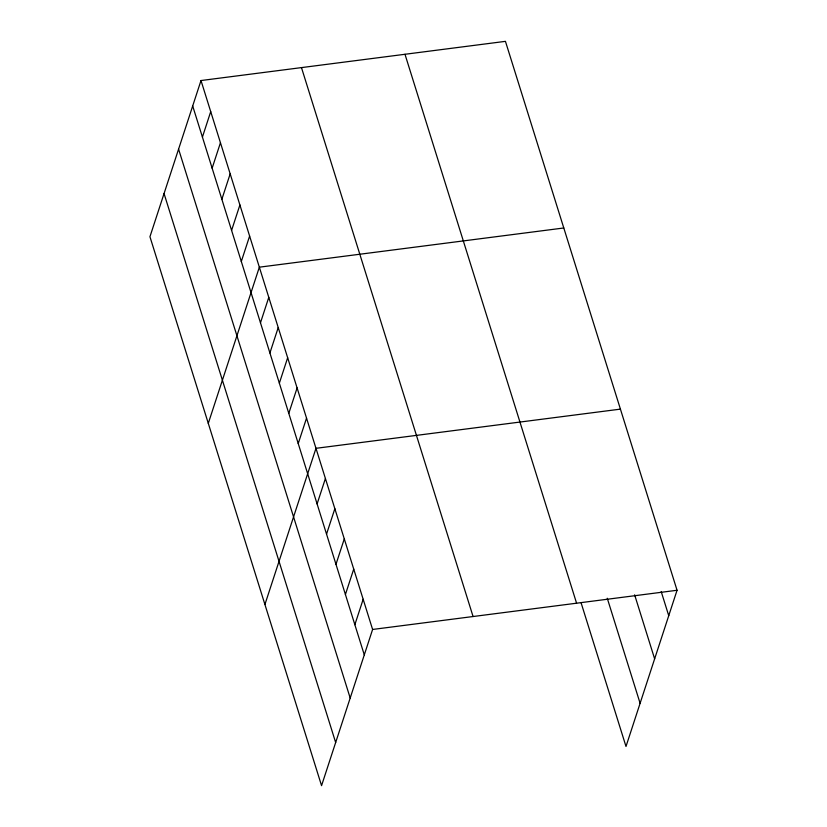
<?xml version="1.0" encoding="UTF-8"?>
<svg xmlns="http://www.w3.org/2000/svg" width="827" height="827" viewBox="0 0 827 827"><rect width="100%" height="100%" fill="white"/><g stroke="black" fill="none" stroke-linecap="round" stroke-linejoin="round"><path stroke-width="1.24" d="M201.002 80.539L149.945 236.729L321.558 785.65L372.605 629.461L201.002 80.539L505.442 41.35L677.055 590.271L625.998 746.461L581.071 602.749M202.419 137.075L210.72 111.645M212.136 168.181L220.447 142.751M221.863 199.286L230.175 173.856M231.591 230.392L239.902 204.962M241.308 261.497L249.62 236.067M208.29 423.362L259.347 267.173L563.797 227.983M260.474 322.788L268.785 297.358M269.912 352.984L278.223 327.554M279.35 383.17L287.662 357.74M288.788 413.366L297.1 387.935M298.227 443.551L306.538 418.121M264.919 604.506L315.976 448.317L620.426 409.127M317.103 503.932L325.414 478.502M326.541 534.128L334.852 508.698M335.979 564.314L344.29 538.884M345.417 594.51L353.729 569.079M354.855 624.695L363.167 599.265M372.605 629.461L677.055 590.271M661.187 591.543L668.743 615.691M634.629 594.84L654.633 658.85M607.256 598.241L640.108 703.312M404.982 54.282L576.584 603.203M301.473 67.607L473.075 616.528M192.691 105.97L364.293 654.881M178.58 149.118L350.193 698.04M164.056 193.58L335.659 742.501"/></g></svg>
